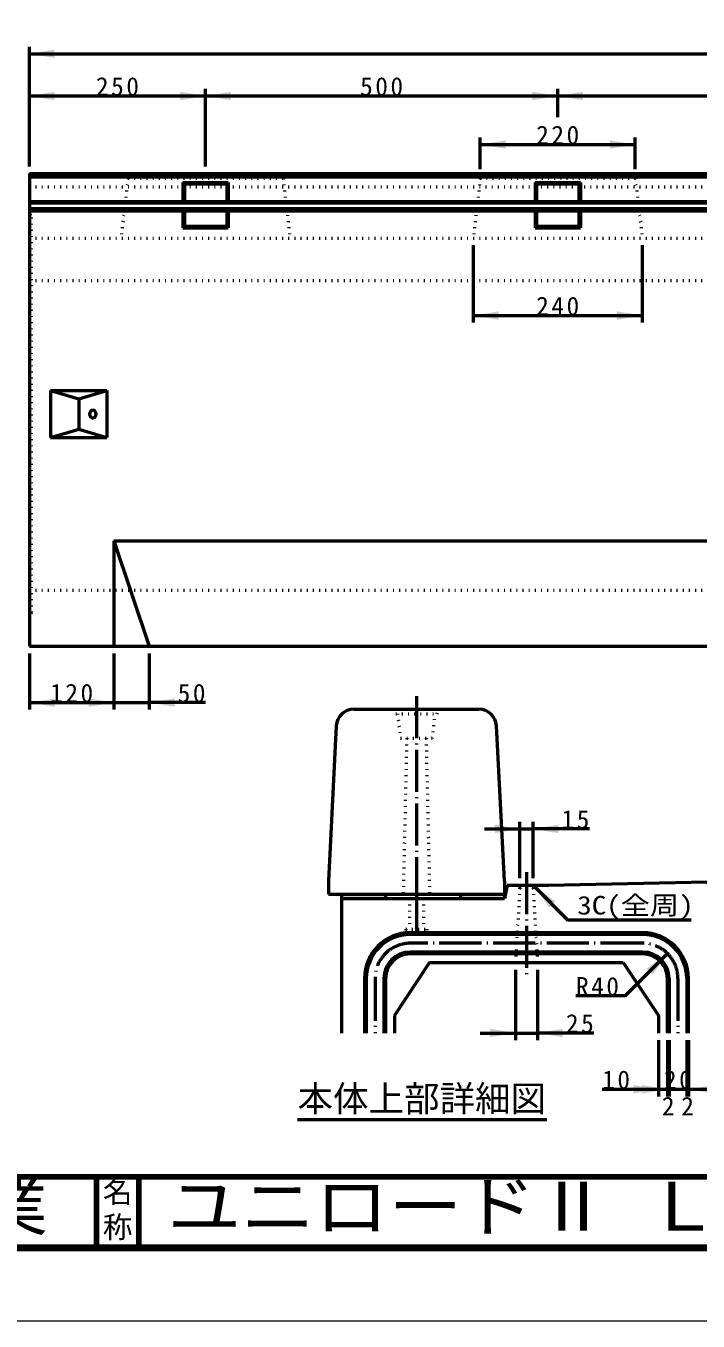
# Model space of a CAD drawing. Units: millimetres, scale not verified. Extents: x -2102 to 2102, y -1485 to 1485.
# Drawn here: x -193 to 761, y -1485 to 355 of the extents above; entities that cross this region are included whole.
import ezdxf
from ezdxf.enums import TextEntityAlignment as Align

# ---------------------------------------------------------------- set-up
doc = ezdxf.new("R2010")
doc.units = ezdxf.units.MM
doc.header["$LTSCALE"] = 5
doc.linetypes.add('DOTTED', pattern=[1.75, 0.25, -1.5])
doc.linetypes.add('LONG_DASHED_DOTTED', pattern=[15.25, 12, -1.5, 0.25, -1.5])
doc.layers.add('0-0_V-nasSTD', color=7, linetype='Continuous', lineweight=35)
doc.layers.add('0-1_0', color=7, linetype='Continuous', lineweight=50)
doc.styles.add('ＭＳ ゴシック', font='')
doc.styles.get('ＭＳ ゴシック').set_extended_font_data('MS Gothic')

msp = doc.modelspace()

# ---------------------------------------------------------------- linework, layer by layer
at = {"layer": '0-0_V-nasSTD', "linetype": 'LONG_DASHED_DOTTED', "lineweight": 50}
msp.add_line((361.586, -596.874), (361.586, -896.874), dxfattribs=at)
at = {"layer": '0-0_V-nasSTD', "lineweight": 50}
for p, q in [((272.837, -615.624), (450.335, -615.624)), ((247.87, -639.343), (236.586, -859.374)), ((486.586, -859.374), (475.302, -639.343)), ((236.586, -859.374), (236.586, -878.124)), ((486.586, -859.374), (486.586, -878.124)), ((236.586, -878.124), (486.586, -878.124)), ((255.336, -878.124), (255.336, -884.374)), ((317.836, -878.124), (317.836, -884.374)), ((424.086, -878.124), (424.086, -884.374)), ((486.586, -878.124), (486.586, -884.374))]:
    msp.add_line(p, q, dxfattribs=at)
at = {"layer": '0-0_V-nasSTD', "linetype": 'DOTTED', "lineweight": 50}
for p, q in [((329.086, -615.624), (332.211, -621.874)), ((332.211, -621.874), (390.961, -621.874)), ((334.711, -621.874), (339.086, -656.874)), ((384.086, -656.874), (388.461, -621.874)), ((390.961, -621.874), (394.086, -615.624)), ((339.086, -656.874), (384.086, -656.874)), ((347.836, -656.874), (342.836, -878.124)), ((375.336, -656.874), (380.336, -878.124))]:
    msp.add_line(p, q, dxfattribs=at)
at = {"layer": '0-0_V-nasSTD', "lineweight": 100}
for p, q in [((-92.5, -1280), (-92.5, -1380)), ((-32.5, -1280), (-32.5, -1380)), ((-1997.5, -1380), (1997.5, -1380))]:
    msp.add_line(p, q, dxfattribs=at)
at = {"layer": '0-0_V-nasSTD', "lineweight": 18}
for points in [[(-2102.5, -1485), (-2102.5, 1485), (2102.5, 1485), (2102.5, -1485)], [(-2002.5, -1385), (-2002.5, 1385), (2002.5, 1385), (2002.5, -1385)]]:
    msp.add_lwpolyline(points, close=True, dxfattribs=at)
at = {"layer": '0-0_V-nasSTD', "lineweight": 50}
for centre, start, end in [((272.837, -640.624), 90, 177.06433), ((450.335, -640.624), 2.93567, 90)]:
    msp.add_arc(centre, 25, start, end, dxfattribs=at)
at = {"layer": '0-0_V-nasSTD'}
for points in [[(-187.739, 315.892), (-151.739, 309.892), (-151.739, 321.892)], [(-187.739, 255.892), (-151.739, 249.892), (-151.739, 261.892)], [(26.261, 249.892), (26.261, 261.892), (62.261, 255.892)], [(62.261, 255.892), (98.261, 249.892), (98.261, 261.892)], [(526.261, 249.892), (526.261, 261.892), (562.261, 255.892)], [(562.261, 255.892), (598.261, 249.892), (598.261, 261.892)], [(452.261, 186.892), (488.261, 180.892), (488.261, 192.892)], [(636.261, 180.892), (636.261, 192.892), (672.261, 186.892)], [(442.261, -56.108), (478.261, -62.108), (478.261, -50.108)], [(646.261, -62.108), (646.261, -50.108), (682.261, -56.108)], [(-187.739, -606.108), (-151.739, -612.108), (-151.739, -600.108)], [(-103.739, -612.108), (-103.739, -600.108), (-67.739, -606.108)], [(-17.739, -606.108), (18.261, -612.108), (18.261, -600.108)], [(472.461, -791.624), (472.461, -779.624), (508.461, -785.624)], [(527.211, -785.624), (563.211, -791.624), (563.211, -779.624)], [(255.336, -884.374), (255.336, -878.124), (317.836, -878.124)], [(255.336, -884.374), (317.836, -884.374), (317.836, -878.124)], [(424.086, -884.374), (424.086, -878.124), (486.586, -878.124)], [(424.086, -884.374), (486.586, -884.374), (486.586, -878.124)], [(529.086, -867.499), (550.299, -897.197), (558.785, -888.712)], [(688.493, -983.982), (696.978, -992.467), (718.191, -962.769)], [(466.211, -1081.624), (466.211, -1069.624), (502.211, -1075.624)], [(533.461, -1075.624), (569.461, -1081.624), (569.461, -1069.624)], [(669.336, -1161.624), (669.336, -1149.624), (705.336, -1155.624)], [(681.836, -1161.624), (681.836, -1149.624), (717.836, -1155.624)], [(747.836, -1155.624), (783.836, -1161.624), (783.836, -1149.624)]]:
    msp.add_solid(points, dxfattribs=at)
at = {"layer": '0-1_0'}
for p, q in [((-187.739, 155.892), (-187.739, 325.892)), ((-187.739, 315.892), (1812.261, 315.892)), ((62.261, 155.892), (62.261, 265.892)), ((562.261, 225.892), (562.261, 265.892)), ((-187.739, 255.892), (62.261, 255.892)), ((62.261, 255.892), (562.261, 255.892)), ((562.261, 255.892), (1062.261, 255.892)), ((452.261, 151.892), (452.261, 196.892)), ((452.261, 186.892), (672.261, 186.892)), ((672.261, 151.892), (672.261, 196.892)), ((-187.739, 145.892), (-187.739, -526.108)), ((-187.739, 145.892), (1812.261, 145.892)), ((-187.739, 140.892), (812.261, 140.892)), ((29.961, 133.192), (94.561, 133.192)), ((29.961, 133.192), (32.261, 130.892)), ((29.961, 133.192), (29.961, 105.907)), ((32.261, 130.892), (92.261, 130.892)), ((32.261, 130.892), (32.261, 105.907)), ((92.261, 130.892), (94.561, 133.192)), ((92.261, 130.892), (92.261, 105.907)), ((94.561, 133.192), (94.561, 105.907)), ((529.961, 133.192), (594.561, 133.192)), ((529.961, 133.192), (532.261, 130.892)), ((529.961, 133.192), (529.961, 105.907)), ((532.261, 130.892), (592.261, 130.892)), ((532.261, 130.892), (532.261, 105.907)), ((592.261, 130.892), (594.561, 133.192)), ((592.261, 130.892), (592.261, 105.907)), ((594.561, 133.192), (594.561, 105.907)), ((-187.739, 105.907), (812.261, 105.907)), ((-187.739, 103.892), (812.261, 103.892)), ((-187.739, 95.892), (812.261, 95.892)), ((-187.739, 92.534), (812.261, 92.534)), ((29.961, 92.534), (29.961, 68.592)), ((32.261, 92.534), (32.261, 70.892)), ((92.261, 92.534), (92.261, 70.892)), ((94.561, 92.534), (94.561, 68.592)), ((529.961, 92.534), (529.961, 68.592)), ((532.261, 92.534), (532.261, 70.892)), ((592.261, 92.534), (592.261, 70.892)), ((594.561, 92.534), (594.561, 68.592)), ((29.961, 68.592), (32.261, 70.892)), ((29.961, 68.592), (94.561, 68.592)), ((32.261, 70.892), (92.261, 70.892)), ((92.261, 70.892), (94.561, 68.592)), ((529.961, 68.592), (532.261, 70.892)), ((529.961, 68.592), (594.561, 68.592)), ((532.261, 70.892), (592.261, 70.892)), ((592.261, 70.892), (594.561, 68.592)), ((442.261, 43.892), (442.261, -66.108)), ((682.261, 43.892), (682.261, -66.108)), ((442.261, -56.108), (682.261, -56.108)), ((-157.739, -162.608), (-157.739, -229.608)), ((-157.739, -162.608), (-77.739, -162.608)), ((-77.739, -162.608), (-77.739, -229.608)), ((-117.739, -174.608), (-117.739, -217.608)), ((-157.739, -229.608), (-77.739, -229.608)), ((-67.739, -376.108), (-67.739, -526.108)), ((-67.739, -376.108), (-17.739, -526.108)), ((-67.739, -376.108), (812.261, -376.108)), ((-187.739, -526.108), (1812.261, -526.108)), ((-187.739, -536.108), (-187.739, -616.108)), ((-67.739, -536.108), (-67.739, -616.108)), ((-17.739, -536.108), (-17.739, -616.108)), ((62.261, -606.108), (-17.739, -606.108)), ((458.461, -785.624), (508.461, -785.624)), ((508.461, -855.624), (508.461, -775.624)), ((508.461, -785.624), (527.211, -785.624)), ((527.211, -855.624), (527.211, -775.624)), ((607.211, -785.624), (527.211, -785.624)), ((490.336, -865.624), (486.586, -884.374)), ((490.336, -865.624), (549.086, -865.624)), ((529.086, -867.499), (576.797, -915.21)), ((255.336, -884.374), (486.586, -884.374)), ((255.336, -884.374), (255.336, -1075.624)), ((751.797, -915.21), (576.797, -915.21)), ((682.836, -933.124), (352.836, -933.124)), ((682.836, -935.624), (352.836, -935.624)), ((682.836, -960.624), (352.836, -960.624)), ((682.836, -963.124), (352.836, -963.124)), ((658.087, -1022.873), (718.191, -962.769)), ((380.336, -975.624), (330.336, -1050.624)), ((380.336, -975.624), (655.336, -975.624)), ((502.211, -985.624), (502.211, -1085.624)), ((533.461, -985.624), (533.461, -1085.624)), ((655.336, -975.624), (705.336, -1050.624)), ((287.836, -998.124), (287.836, -1075.624)), ((290.336, -998.124), (290.336, -1075.624)), ((315.336, -998.124), (315.336, -1075.624)), ((317.836, -998.124), (317.836, -1075.624)), ((717.836, -1075.624), (717.836, -998.124)), ((720.336, -998.124), (720.336, -1075.624)), ((745.336, -998.124), (745.336, -1075.624)), ((747.836, -1075.624), (747.836, -998.124)), ((658.087, -1022.873), (588.087, -1022.873)), ((330.336, -1050.624), (330.336, -1075.624)), ((705.336, -1050.624), (705.336, -1075.624)), ((452.211, -1075.624), (502.211, -1075.624)), ((502.211, -1075.624), (533.461, -1075.624)), ((613.461, -1075.624), (533.461, -1075.624)), ((705.336, -1085.624), (705.336, -1165.624)), ((717.836, -1085.624), (717.836, -1165.624)), ((720.336, -1085.624), (720.336, -1165.624)), ((745.336, -1085.624), (745.336, -1165.624)), ((747.836, -1085.624), (747.836, -1165.624)), ((625.336, -1155.624), (705.336, -1155.624)), ((705.336, -1155.624), (717.836, -1155.624)), ((192.868, -1198.458), (546.877, -1198.458))]:
    msp.add_line(p, q, dxfattribs=at)
at = {"layer": '0-1_0', "linetype": 'DOTTED'}
for p, q in [((-187.739, 141.892), (1812.261, 141.892)), ((-47.739, 138.892), (-57.739, 53.892)), ((-47.739, 138.892), (-50.739, 141.892)), ((172.261, 138.892), (182.261, 53.892)), ((452.261, 138.892), (442.261, 53.892)), ((452.261, 138.892), (449.261, 141.892)), ((672.261, 138.892), (675.261, 141.892)), ((-187.739, 126.892), (812.261, 126.892)), ((-184.739, 85.892), (-187.739, 87.892)), ((-184.739, -478.108), (-184.739, 85.892)), ((-187.739, 63.892), (-184.739, 65.892)), ((-187.739, 53.892), (812.261, 53.892)), ((-187.739, -6.108), (812.261, -6.108)), ((-187.739, -446.108), (812.261, -446.108)), ((-187.739, -456.108), (-184.739, -458.108)), ((-184.739, -478.108), (-187.739, -480.108)), ((508.461, -869.374), (502.211, -975.624)), ((508.461, -869.374), (504.711, -865.624)), ((508.461, -869.374), (527.211, -869.374)), ((527.211, -869.374), (530.961, -865.624)), ((527.211, -869.374), (533.461, -975.624)), ((351.586, -884.374), (351.586, -928.124)), ((371.586, -884.374), (371.586, -928.124)), ((346.586, -928.124), (376.586, -928.124)), ((346.586, -928.124), (346.586, -931.874)), ((346.586, -931.874), (376.586, -931.874)), ((376.586, -928.124), (376.586, -931.874))]:
    msp.add_line(p, q, dxfattribs=at)
at = {"layer": '0-1_0', "linetype": 'LONG_DASHED_DOTTED'}
for p, q in [((517.836, -846.874), (517.836, -994.374)), ((361.586, -875.624), (361.586, -931.874)), ((682.836, -948.124), (352.836, -948.124)), ((302.836, -998.124), (302.836, -1075.624)), ((732.836, -998.124), (732.836, -1075.624))]:
    msp.add_line(p, q, dxfattribs=at)
at = {"layer": '0-1_0', "lineweight": 100}
msp.add_line((-1997.5, -1280), (1997.5, -1280), dxfattribs=at)
at = {"layer": '0-1_0', "linetype": 'DOTTED'}
for points in [[(-47.739, 138.892), (172.261, 138.892), (175.261, 141.892)], [(452.261, 138.892), (672.261, 138.892), (682.261, 53.892)]]:
    msp.add_lwpolyline(points, dxfattribs=at)
at = {"layer": '0-1_0'}
for points in [[(-157.739, -162.608), (-117.739, -174.608), (-77.739, -162.608)], [(-157.739, -229.608), (-117.739, -217.608), (-77.739, -229.608)], [(-187.739, -606.108), (-67.739, -606.108), (-17.739, -606.108)], [(549.086, -865.624), (774.086, -860.624), (780.336, -866.874)], [(717.836, -1155.624), (720.336, -1155.624), (745.336, -1155.624), (747.836, -1155.624), (780.336, -1155.624)]]:
    msp.add_lwpolyline(points, dxfattribs=at)
for centre, radius, start, end in [((352.836, -998.124), 65, 90, 180), ((352.836, -998.124), 62.5, 90, 180), ((682.836, -998.124), 65, 0, 90), ((682.836, -998.124), 62.5, 0, 90), ((352.836, -998.124), 37.5, 90, 180), ((352.836, -998.124), 35, 90, 180), ((682.836, -998.124), 37.5, 0, 90), ((682.836, -998.124), 35, 0, 90)]:
    msp.add_arc(centre, radius, start, end, dxfattribs=at)
at = {"layer": '0-1_0', "linetype": 'LONG_DASHED_DOTTED'}
for centre, start, end in [((352.836, -998.124), 90, 180), ((682.836, -998.124), 0, 90)]:
    msp.add_arc(centre, 50, start, end, dxfattribs=at)
at = {"layer": '0-1_0'}
msp.add_ellipse((-97.739, -196.108), major_axis=(0, 6), ratio=0.707107, dxfattribs=at)

# ---------------------------------------------------------------- texts
at = {"layer": '0-0_V-nasSTD', "style": 'ＭＳ ゴシック'}
for s, height, width, p in [('3C(全周)', 26.39, 1.15, (589.797, -915.21)), ('株式会社船生コンクリート工業', 69.65, 1.1, (-1624.221, -1377.45)), ('ユニロードⅡ Ｌ標準', 69.65, 1.1, (8.5, -1377.53))]:
    msp.add_text(s, height=height, dxfattribs=dict(at, width=width)).set_placement(p, align=Align.BOTTOM_LEFT)
for s, height, p in [('本体上部詳細図', 36.95, (192.868, -1198.458)), ('2', 26.39, (710.086, -1200.624)), ('2', 26.39, (737.586, -1200.624)), ('名', 30.79, (-83.518, -1326.001)), ('称', 30.79, (-83.524, -1375.99))]:
    msp.add_text(s, height=height, dxfattribs=at).set_placement(p, align=Align.BOTTOM_LEFT)
at = {"layer": '0-0_V-nasSTD', "char_height": 26.39, "attachment_point": 7, "style": 'ＭＳ ゴシック'}
for s, insert in [('\\T1.2;250', (-93.339, 255.892)), ('\\T1.2;500', (281.661, 255.892)), ('\\T1.2;220', (531.661, 186.892)), ('\\T1.2;240', (531.661, -56.108)), ('\\T1.2;120', (-158.339, -606.108)), ('\\T1.2;50', (22.661, -606.108)), ('\\T1.2;15', (567.611, -785.624)), ('\\T1.2;R40', (588.087, -1022.873)), ('\\T1.2;25', (573.861, -1075.624)), ('\\T1.2;10', (625.336, -1155.624)), ('\\T1.2;20', (713.036, -1155.624))]:
    msp.add_mtext(s, dxfattribs=dict(at, insert=insert))

doc.saveas('drawing.dxf')
